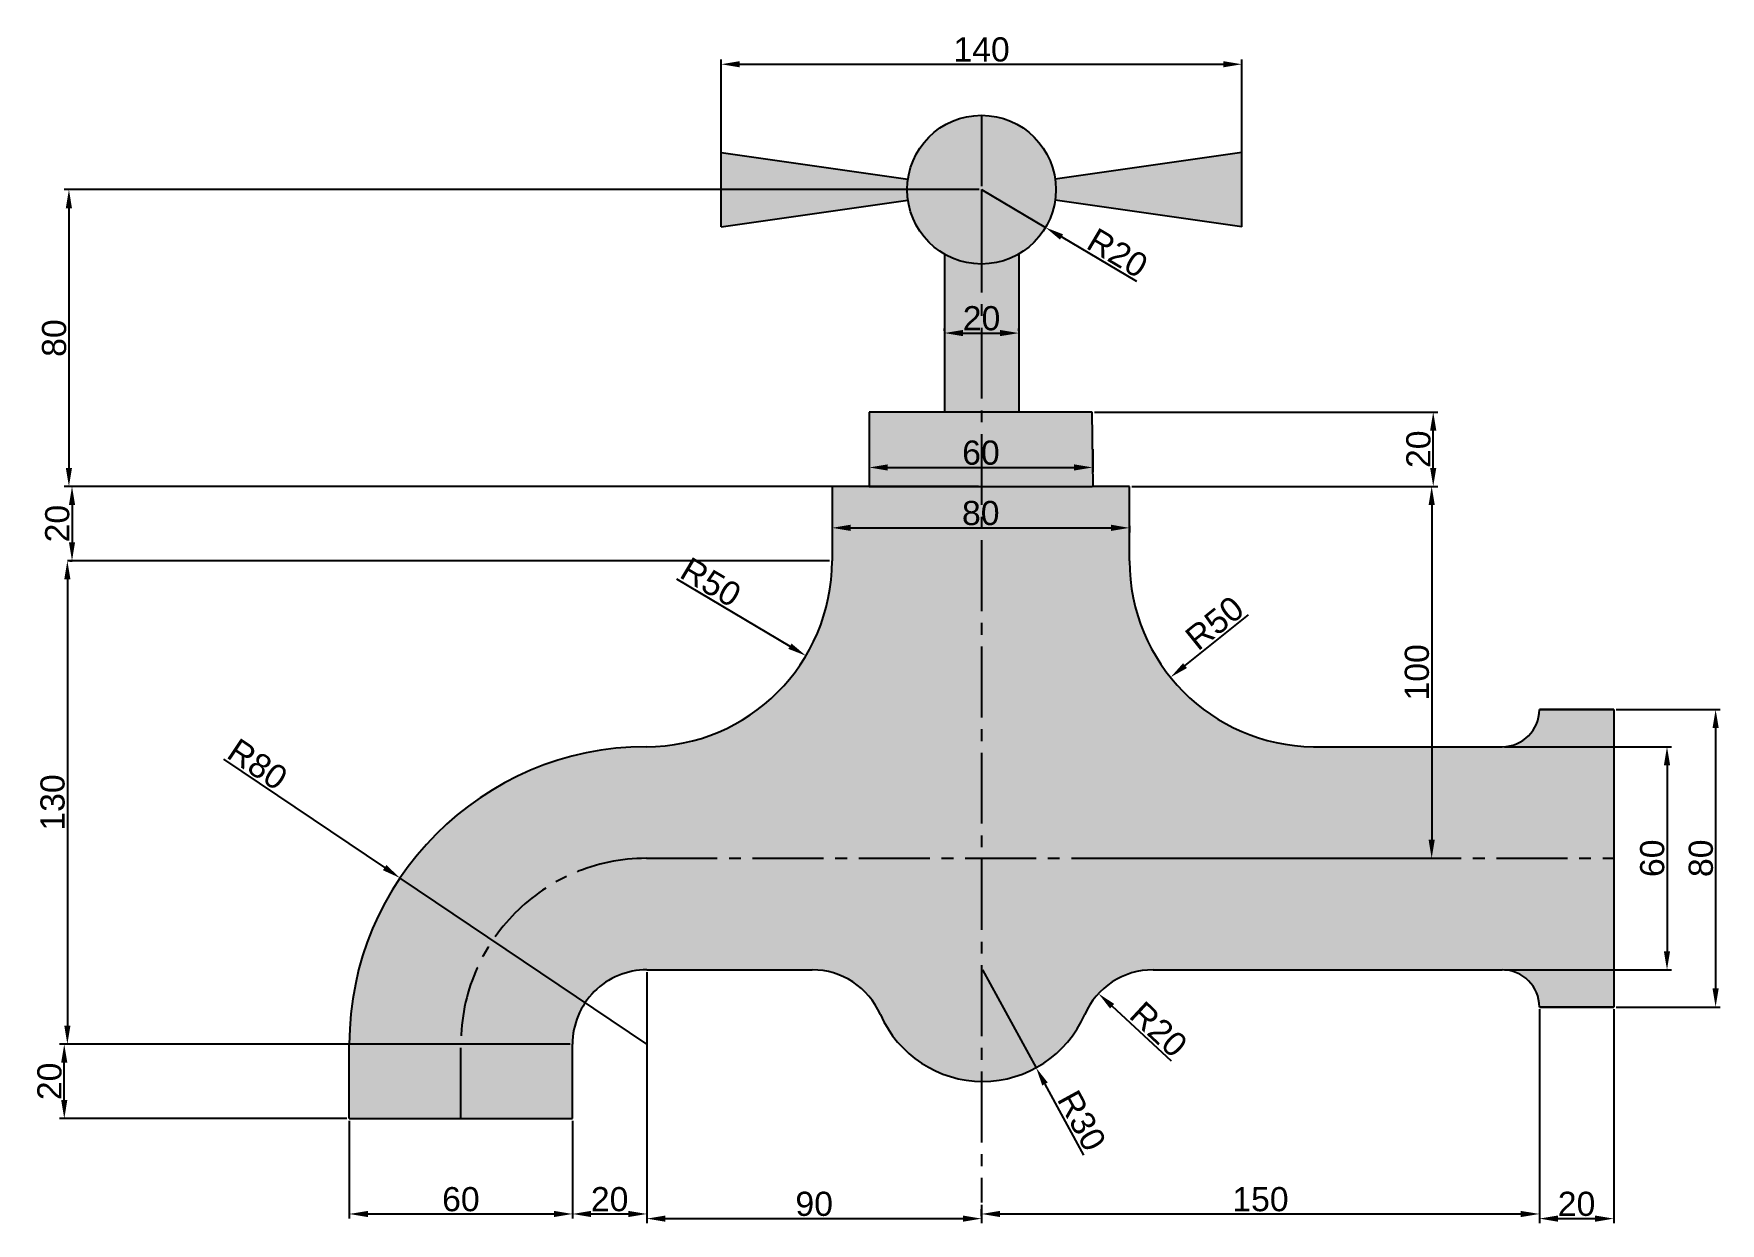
# Model space of a CAD drawing. Header units: millimetres. Extents: x 2384 to 2837, y 921 to 1241.
import ezdxf

# ---------------------------------------------------------------- set-up
doc = ezdxf.new("R2010")
doc.units = ezdxf.units.MM
doc.linetypes.add('CENTER2', pattern=[28.575, 19.05, -3.175, 3.175, -3.175])
doc.styles.get("Standard").update_dxf_attribs({"font": 'arial.ttf'})
doc.dimstyles.new('ISO-25', dxfattribs={"dimtxt": 6.5, "dimasz": 5, "dimexe": 1.25, "dimexo": 0.625, "dimtad": 1, "dimdec": 0, "dimtxsty": 'Standard', "dimcen": 2.5, "dimadec": 0, "dimazin": 0, "dimtfac": 1, "dimtdec": 0, "dimtmove": 0, "dimatfit": 3, "dimfxl": 1, "dimarcsym": 0})

# ---------------------------------------------------------------- blocks, each defined once
blk = doc.blocks.new('*D1')
at = {"color": 0, "lineweight": -2, "transparency": 16777216}
blk.add_line((2556.75, 1094.33), (2587.24, 1076.22), dxfattribs=at)
at = {"color": 0, "transparency": 16777216}
blk.add_solid([(2587.67, 1076.94), (2586.82, 1075.51), (2591.54, 1073.67)], dxfattribs=at)
at = {"layer": 'Defpoints', "color": 0, "transparency": 16777216}
for p in [(2548.55, 1099.2), (2591.54, 1073.67)]:
    blk.add_point(p, dxfattribs=at)
at = {"color": 0, "transparency": 16777216, "insert": (2565.97, 1093.44), "char_height": 6.5, "attachment_point": 5, "rotation": 329.2999}
blk.add_mtext('R50', dxfattribs=at)
blk = doc.blocks.new('*D2')
at = {"color": 0, "lineweight": -2, "transparency": 16777216}
for p, q in [((2434.92, 1045.87), (2478.26, 1016.68)), ((2548.76, 969.2), (2482.41, 1013.89))]:
    blk.add_line(p, q, dxfattribs=at)
at = {"color": 0, "transparency": 16777216}
blk.add_solid([(2478.73, 1017.37), (2477.79, 1015.99), (2482.41, 1013.89)], dxfattribs=at)
at = {"layer": 'Defpoints', "color": 0, "transparency": 16777216}
for p in [(2482.41, 1013.89), (2548.76, 969.2)]:
    blk.add_point(p, dxfattribs=at)
at = {"color": 0, "transparency": 16777216, "insert": (2444.08, 1044.46), "char_height": 6.5, "attachment_point": 5, "rotation": 326.038}
blk.add_mtext('R80', dxfattribs=at)
blk = doc.blocks.new('*D3')
at = {"color": 0, "lineweight": -2, "transparency": 16777216}
blk.add_line((2710.43, 1084.64), (2693.47, 1071.01), dxfattribs=at)
at = {"color": 0, "transparency": 16777216}
blk.add_solid([(2692.95, 1071.65), (2694, 1070.36), (2689.58, 1067.87)], dxfattribs=at)
at = {"layer": 'Defpoints', "color": 0, "transparency": 16777216}
for p in [(2728.55, 1099.2), (2689.58, 1067.87)]:
    blk.add_point(p, dxfattribs=at)
at = {"color": 0, "transparency": 16777216, "insert": (2701.43, 1082.46), "char_height": 6.5, "attachment_point": 5, "rotation": 38.7919}
blk.add_mtext('R50', dxfattribs=at)
blk = doc.blocks.new('*D4')
at = {"color": 0, "lineweight": -2, "transparency": 16777216}
for p, q in [((2638.76, 1199.01), (2655.98, 1188.83)), ((2680.53, 1174.31), (2660.28, 1186.28))]:
    blk.add_line(p, q, dxfattribs=at)
at = {"color": 0, "transparency": 16777216}
blk.add_solid([(2660.7, 1187), (2659.86, 1185.57), (2655.98, 1188.83)], dxfattribs=at)
at = {"layer": 'Defpoints', "color": 0, "transparency": 16777216}
for p in [(2638.76, 1199.01), (2655.98, 1188.83)]:
    blk.add_point(p, dxfattribs=at)
at = {"color": 0, "transparency": 16777216, "insert": (2675.33, 1181.97), "char_height": 6.5, "attachment_point": 5, "rotation": 329.4068}
blk.add_mtext('R20', dxfattribs=at)
blk = doc.blocks.new('*D5')
at = {"color": 0, "lineweight": -2, "transparency": 16777216}
for p, q in [((2639.05, 989.2), (2653.43, 962.87)), ((2666.26, 939.39), (2655.83, 958.49))]:
    blk.add_line(p, q, dxfattribs=at)
at = {"color": 0, "transparency": 16777216}
blk.add_solid([(2656.56, 958.89), (2655.09, 958.09), (2653.43, 962.87)], dxfattribs=at)
at = {"layer": 'Defpoints', "color": 0, "transparency": 16777216}
for p in [(2639.05, 989.2), (2653.43, 962.87)]:
    blk.add_point(p, dxfattribs=at)
at = {"color": 0, "transparency": 16777216, "insert": (2665.7, 948.64), "char_height": 6.5, "attachment_point": 5, "rotation": 298.6497}
blk.add_mtext('R30', dxfattribs=at)
blk = doc.blocks.new('*D6')
at = {"color": 0, "lineweight": -2, "transparency": 16777216}
blk.add_line((2689.82, 964.6), (2673.88, 979.41), dxfattribs=at)
at = {"color": 0, "transparency": 16777216}
blk.add_solid([(2674.45, 980.02), (2673.31, 978.8), (2670.21, 982.81)], dxfattribs=at)
at = {"layer": 'Defpoints', "color": 0, "transparency": 16777216}
for p in [(2670.21, 982.81), (2684.87, 969.2)]:
    blk.add_point(p, dxfattribs=at)
at = {"color": 0, "transparency": 16777216, "insert": (2686.37, 973.19), "char_height": 6.5, "attachment_point": 5, "rotation": 317.1225}
blk.add_mtext('R20', dxfattribs=at)
blk = doc.blocks.new('*D7')
at = {"color": 0, "lineweight": -2, "transparency": 16777216}
for p, q in [((2809.38, 1059.2), (2837.4, 1059.2)), ((2836.15, 1054.2), (2836.15, 984.2)), ((2809.38, 979.2), (2837.4, 979.2))]:
    blk.add_line(p, q, dxfattribs=at)
at = {"color": 0, "transparency": 16777216}
for points in [[(2835.32, 1054.2), (2836.99, 1054.2), (2836.15, 1059.2)], [(2835.32, 984.2), (2836.99, 984.2), (2836.15, 979.2)]]:
    blk.add_solid(points, dxfattribs=at)
at = {"layer": 'Defpoints', "color": 0, "transparency": 16777216}
for p in [(2808.76, 1059.2), (2808.76, 979.2), (2836.15, 979.2)]:
    blk.add_point(p, dxfattribs=at)
at = {"color": 0, "transparency": 16777216, "insert": (2832.21, 1019.2), "char_height": 6.5, "attachment_point": 5, "rotation": 90}
blk.add_mtext('80', dxfattribs=at)
blk = doc.blocks.new('*D8')
at = {"color": 0, "lineweight": -2, "transparency": 16777216}
for p, q in [((2779.38, 1049.2), (2824.33, 1049.2)), ((2823.08, 1044.2), (2823.08, 994.2)), ((2779.38, 989.2), (2824.33, 989.2))]:
    blk.add_line(p, q, dxfattribs=at)
at = {"color": 0, "transparency": 16777216}
for points in [[(2822.24, 1044.2), (2823.91, 1044.2), (2823.08, 1049.2)], [(2822.24, 994.2), (2823.91, 994.2), (2823.08, 989.2)]]:
    blk.add_solid(points, dxfattribs=at)
at = {"layer": 'Defpoints', "color": 0, "transparency": 16777216}
for p in [(2778.76, 1049.2), (2778.76, 989.2), (2823.08, 989.2)]:
    blk.add_point(p, dxfattribs=at)
at = {"color": 0, "transparency": 16777216, "insert": (2819.13, 1019.2), "char_height": 6.5, "attachment_point": 5, "rotation": 90}
blk.add_mtext('60', dxfattribs=at)
blk = doc.blocks.new('*D9')
at = {"color": 0, "lineweight": -2, "transparency": 16777216}
for p, q in [((2679.17, 1119.2), (2761.05, 1119.2)), ((2759.8, 1114.2), (2759.8, 1024.2)), ((2679.32, 1019.2), (2761.05, 1019.2))]:
    blk.add_line(p, q, dxfattribs=at)
at = {"color": 0, "transparency": 16777216}
for points in [[(2758.97, 1114.2), (2760.63, 1114.2), (2759.8, 1119.2)], [(2758.97, 1024.2), (2760.63, 1024.2), (2759.8, 1019.2)]]:
    blk.add_solid(points, dxfattribs=at)
at = {"layer": 'Defpoints', "color": 0, "transparency": 16777216}
for p in [(2678.55, 1119.2), (2678.69, 1019.2), (2759.8, 1019.2)]:
    blk.add_point(p, dxfattribs=at)
at = {"color": 0, "transparency": 16777216, "insert": (2755.85, 1069.2), "char_height": 6.5, "attachment_point": 5, "rotation": 90}
blk.add_mtext('100', dxfattribs=at)
blk = doc.blocks.new('*D10')
at = {"color": 0, "lineweight": -2, "transparency": 16777216}
for p, q in [((2669.17, 1139.2), (2761.47, 1139.2)), ((2760.22, 1124.2), (2760.22, 1134.2)), ((2679.17, 1119.2), (2761.47, 1119.2))]:
    blk.add_line(p, q, dxfattribs=at)
at = {"color": 0, "transparency": 16777216}
for points in [[(2759.38, 1134.2), (2761.05, 1134.2), (2760.22, 1139.2)], [(2759.38, 1124.2), (2761.05, 1124.2), (2760.22, 1119.2)]]:
    blk.add_solid(points, dxfattribs=at)
at = {"layer": 'Defpoints', "color": 0, "transparency": 16777216}
for p in [(2668.55, 1139.2), (2760.22, 1139.2), (2678.55, 1119.2)]:
    blk.add_point(p, dxfattribs=at)
at = {"color": 0, "transparency": 16777216, "insert": (2756.27, 1129.2), "char_height": 6.5, "attachment_point": 5, "rotation": 90}
blk.add_mtext('20', dxfattribs=at)
blk = doc.blocks.new('*D11')
at = {"color": 0, "lineweight": -2, "transparency": 16777216}
for p, q in [((2608.55, 1128.57), (2608.55, 1123.05)), ((2668.65, 1129.21), (2668.65, 1123.05)), ((2613.55, 1124.3), (2663.65, 1124.3))]:
    blk.add_line(p, q, dxfattribs=at)
at = {"color": 0, "transparency": 16777216}
for points in [[(2613.55, 1125.14), (2613.55, 1123.47), (2608.55, 1124.3)], [(2663.65, 1125.14), (2663.65, 1123.47), (2668.65, 1124.3)]]:
    blk.add_solid(points, dxfattribs=at)
at = {"layer": 'Defpoints', "color": 0, "transparency": 16777216}
for p in [(2668.65, 1129.83), (2608.55, 1129.2), (2668.65, 1124.3)]:
    blk.add_point(p, dxfattribs=at)
at = {"color": 0, "transparency": 16777216, "insert": (2638.6, 1128.25), "char_height": 6.5, "attachment_point": 5}
blk.add_mtext('60', dxfattribs=at)
blk = doc.blocks.new('*D12')
at = {"color": 0, "lineweight": -2, "transparency": 16777216}
for p, q in [((2598.55, 1108.57), (2598.55, 1106.81)), ((2603.55, 1108.06), (2673.55, 1108.06)), ((2678.55, 1108.57), (2678.55, 1106.81))]:
    blk.add_line(p, q, dxfattribs=at)
at = {"color": 0, "transparency": 16777216}
for points in [[(2603.55, 1108.9), (2603.55, 1107.23), (2598.55, 1108.06)], [(2673.55, 1108.9), (2673.55, 1107.23), (2678.55, 1108.06)]]:
    blk.add_solid(points, dxfattribs=at)
at = {"layer": 'Defpoints', "color": 0, "transparency": 16777216}
for p in [(2598.55, 1109.2), (2678.55, 1109.2), (2678.55, 1108.06)]:
    blk.add_point(p, dxfattribs=at)
at = {"color": 0, "transparency": 16777216, "insert": (2638.55, 1112.01), "char_height": 6.5, "attachment_point": 5}
blk.add_mtext('80', dxfattribs=at)
blk = doc.blocks.new('*D13')
at = {"color": 0, "lineweight": -2, "transparency": 16777216}
for p, q in [((2628.76, 1161.07), (2628.76, 1161.69)), ((2648.76, 1161.07), (2648.76, 1161.69)), ((2633.76, 1160.44), (2643.76, 1160.44))]:
    blk.add_line(p, q, dxfattribs=at)
at = {"color": 0, "transparency": 16777216}
for points in [[(2633.76, 1161.28), (2633.76, 1159.61), (2628.76, 1160.44)], [(2643.76, 1161.28), (2643.76, 1159.61), (2648.76, 1160.44)]]:
    blk.add_solid(points, dxfattribs=at)
at = {"layer": 'Defpoints', "color": 0, "transparency": 16777216}
for p in [(2628.76, 1160.44), (2648.76, 1160.44), (2648.76, 1160.44)]:
    blk.add_point(p, dxfattribs=at)
at = {"color": 0, "transparency": 16777216, "insert": (2638.76, 1164.39), "char_height": 6.5, "attachment_point": 5}
blk.add_mtext('20', dxfattribs=at)
blk = doc.blocks.new('*D14')
at = {"color": 0, "lineweight": -2, "transparency": 16777216}
for p, q in [((2568.76, 1199.63), (2568.76, 1233.99)), ((2708.76, 1199.63), (2708.76, 1233.99)), ((2573.76, 1232.74), (2703.76, 1232.74))]:
    blk.add_line(p, q, dxfattribs=at)
at = {"color": 0, "transparency": 16777216}
for points in [[(2573.76, 1233.57), (2573.76, 1231.9), (2568.76, 1232.74)], [(2703.76, 1233.57), (2703.76, 1231.9), (2708.76, 1232.74)]]:
    blk.add_solid(points, dxfattribs=at)
at = {"layer": 'Defpoints', "color": 0, "transparency": 16777216}
for p in [(2708.76, 1232.74), (2568.76, 1199.01), (2708.76, 1199.01)]:
    blk.add_point(p, dxfattribs=at)
at = {"color": 0, "transparency": 16777216, "insert": (2638.76, 1236.68), "char_height": 6.5, "attachment_point": 5}
blk.add_mtext('140', dxfattribs=at)
blk = doc.blocks.new('*D15')
at = {"color": 0, "lineweight": -2, "transparency": 16777216}
for p, q in [((2638.13, 1199.01), (2392.11, 1199.01)), ((2393.36, 1194.01), (2393.36, 1124.2)), ((2637.92, 1119.2), (2392.11, 1119.2))]:
    blk.add_line(p, q, dxfattribs=at)
at = {"color": 0, "transparency": 16777216}
for points in [[(2392.52, 1194.01), (2394.19, 1194.01), (2393.36, 1199.01)], [(2392.52, 1124.2), (2394.19, 1124.2), (2393.36, 1119.2)]]:
    blk.add_solid(points, dxfattribs=at)
at = {"layer": 'Defpoints', "color": 0, "transparency": 16777216}
for p in [(2638.76, 1199.01), (2393.36, 1119.2), (2638.55, 1119.2)]:
    blk.add_point(p, dxfattribs=at)
at = {"color": 0, "transparency": 16777216, "insert": (2389.41, 1159.1), "char_height": 6.5, "attachment_point": 5, "rotation": 90}
blk.add_mtext('80', dxfattribs=at)
blk = doc.blocks.new('*D16')
at = {"color": 0, "lineweight": -2, "transparency": 16777216}
for p, q in [((2597.92, 1119.2), (2392.94, 1119.2)), ((2394.19, 1114.2), (2394.19, 1104.2)), ((2597.92, 1099.2), (2392.94, 1099.2))]:
    blk.add_line(p, q, dxfattribs=at)
at = {"color": 0, "transparency": 16777216}
for points in [[(2393.36, 1114.2), (2395.02, 1114.2), (2394.19, 1119.2)], [(2393.36, 1104.2), (2395.02, 1104.2), (2394.19, 1099.2)]]:
    blk.add_solid(points, dxfattribs=at)
at = {"layer": 'Defpoints', "color": 0, "transparency": 16777216}
for p in [(2598.55, 1119.2), (2394.19, 1099.2), (2598.55, 1099.2)]:
    blk.add_point(p, dxfattribs=at)
at = {"color": 0, "transparency": 16777216, "insert": (2390.25, 1109.2), "char_height": 6.5, "attachment_point": 5, "rotation": 90}
blk.add_mtext('20', dxfattribs=at)
blk = doc.blocks.new('*D17')
at = {"color": 0, "lineweight": -2, "transparency": 16777216}
for p, q in [((2393.56, 1099.2), (2394.19, 1099.2)), ((2392.94, 1094.2), (2392.94, 974.2)), ((2528.13, 969.2), (2391.69, 969.2))]:
    blk.add_line(p, q, dxfattribs=at)
at = {"color": 0, "transparency": 16777216}
for points in [[(2392.11, 1094.2), (2393.77, 1094.2), (2392.94, 1099.2)], [(2392.11, 974.2), (2393.77, 974.2), (2392.94, 969.2)]]:
    blk.add_solid(points, dxfattribs=at)
at = {"layer": 'Defpoints', "color": 0, "transparency": 16777216}
for p in [(2392.94, 1099.2), (2392.94, 969.2), (2528.76, 969.2)]:
    blk.add_point(p, dxfattribs=at)
at = {"color": 0, "transparency": 16777216, "insert": (2388.99, 1034.2), "char_height": 6.5, "attachment_point": 5, "rotation": 90}
blk.add_mtext('130', dxfattribs=at)
blk = doc.blocks.new('*D18')
at = {"color": 0, "lineweight": -2, "transparency": 16777216}
for p, q in [((2468.13, 969.2), (2390.86, 969.2)), ((2392.11, 954.2), (2392.11, 964.2)), ((2468.13, 949.2), (2390.86, 949.2))]:
    blk.add_line(p, q, dxfattribs=at)
at = {"color": 0, "transparency": 16777216}
for points in [[(2391.27, 964.2), (2392.94, 964.2), (2392.11, 969.2)], [(2391.27, 954.2), (2392.94, 954.2), (2392.11, 949.2)]]:
    blk.add_solid(points, dxfattribs=at)
at = {"layer": 'Defpoints', "color": 0, "transparency": 16777216}
for p in [(2392.11, 969.2), (2468.76, 969.2), (2468.76, 949.2)]:
    blk.add_point(p, dxfattribs=at)
at = {"color": 0, "transparency": 16777216, "insert": (2388.16, 959.2), "char_height": 6.5, "attachment_point": 5, "rotation": 90}
blk.add_mtext('20', dxfattribs=at)
blk = doc.blocks.new('*D19')
at = {"color": 0, "lineweight": -2, "transparency": 16777216}
for p, q in [((2468.76, 948.57), (2468.76, 922.29)), ((2528.76, 948.57), (2528.76, 922.29)), ((2473.76, 923.54), (2523.76, 923.54))]:
    blk.add_line(p, q, dxfattribs=at)
at = {"color": 0, "transparency": 16777216}
for points in [[(2473.76, 924.37), (2473.76, 922.7), (2468.76, 923.54)], [(2523.76, 924.37), (2523.76, 922.7), (2528.76, 923.54)]]:
    blk.add_solid(points, dxfattribs=at)
at = {"layer": 'Defpoints', "color": 0, "transparency": 16777216}
for p in [(2468.76, 949.2), (2528.76, 949.2), (2528.76, 923.54)]:
    blk.add_point(p, dxfattribs=at)
at = {"color": 0, "transparency": 16777216, "insert": (2498.76, 927.48), "char_height": 6.5, "attachment_point": 5}
blk.add_mtext('60', dxfattribs=at)
blk = doc.blocks.new('*D20')
at = {"color": 0, "lineweight": -2, "transparency": 16777216}
for p, q in [((2548.76, 988.58), (2548.76, 922.29)), ((2528.76, 948.57), (2528.76, 922.29)), ((2533.76, 923.54), (2543.76, 923.54))]:
    blk.add_line(p, q, dxfattribs=at)
at = {"color": 0, "transparency": 16777216}
for points in [[(2533.76, 924.37), (2533.76, 922.7), (2528.76, 923.54)], [(2543.76, 924.37), (2543.76, 922.7), (2548.76, 923.54)]]:
    blk.add_solid(points, dxfattribs=at)
at = {"layer": 'Defpoints', "color": 0, "transparency": 16777216}
for p in [(2548.76, 989.2), (2528.76, 949.2), (2548.76, 923.54)]:
    blk.add_point(p, dxfattribs=at)
at = {"color": 0, "transparency": 16777216, "insert": (2538.76, 927.48), "char_height": 6.5, "attachment_point": 5}
blk.add_mtext('20', dxfattribs=at)
blk = doc.blocks.new('*D21')
at = {"color": 0, "lineweight": -2, "transparency": 16777216}
for p, q in [((2638.76, 925.97), (2638.76, 921.04)), ((2548.76, 922.91), (2548.76, 921.04)), ((2553.76, 922.29), (2633.76, 922.29))]:
    blk.add_line(p, q, dxfattribs=at)
at = {"color": 0, "transparency": 16777216}
for points in [[(2553.76, 923.12), (2553.76, 921.45), (2548.76, 922.29)], [(2633.76, 923.12), (2633.76, 921.45), (2638.76, 922.29)]]:
    blk.add_solid(points, dxfattribs=at)
at = {"layer": 'Defpoints', "color": 0, "transparency": 16777216}
for p in [(2638.76, 926.59), (2548.76, 923.54), (2638.76, 922.29)]:
    blk.add_point(p, dxfattribs=at)
at = {"color": 0, "transparency": 16777216, "insert": (2593.76, 926.23), "char_height": 6.5, "attachment_point": 5}
blk.add_mtext('90', dxfattribs=at)
blk = doc.blocks.new('*D22')
at = {"color": 0, "lineweight": -2, "transparency": 16777216}
for p, q in [((2788.76, 978.58), (2788.76, 922.29)), ((2638.76, 922.91), (2638.76, 924.79)), ((2643.76, 923.54), (2783.76, 923.54))]:
    blk.add_line(p, q, dxfattribs=at)
at = {"color": 0, "transparency": 16777216}
for points in [[(2643.76, 924.37), (2643.76, 922.7), (2638.76, 923.54)], [(2783.76, 924.37), (2783.76, 922.7), (2788.76, 923.54)]]:
    blk.add_solid(points, dxfattribs=at)
at = {"layer": 'Defpoints', "color": 0, "transparency": 16777216}
for p in [(2788.76, 979.2), (2638.76, 922.29), (2788.76, 923.54)]:
    blk.add_point(p, dxfattribs=at)
at = {"color": 0, "transparency": 16777216, "insert": (2713.76, 927.48), "char_height": 6.5, "attachment_point": 5}
blk.add_mtext('150', dxfattribs=at)
blk = doc.blocks.new('*D23')
at = {"color": 0, "lineweight": -2, "transparency": 16777216}
for p, q in [((2808.76, 978.58), (2808.76, 921.04)), ((2788.76, 922.91), (2788.76, 921.04)), ((2793.76, 922.29), (2803.76, 922.29))]:
    blk.add_line(p, q, dxfattribs=at)
at = {"color": 0, "transparency": 16777216}
for points in [[(2793.76, 923.12), (2793.76, 921.45), (2788.76, 922.29)], [(2803.76, 923.12), (2803.76, 921.45), (2808.76, 922.29)]]:
    blk.add_solid(points, dxfattribs=at)
at = {"layer": 'Defpoints', "color": 0, "transparency": 16777216}
for p in [(2808.76, 979.2), (2788.76, 923.54), (2808.76, 922.29)]:
    blk.add_point(p, dxfattribs=at)
at = {"color": 0, "transparency": 16777216, "insert": (2798.76, 926.23), "char_height": 6.5, "attachment_point": 5}
blk.add_mtext('20', dxfattribs=at)

msp = doc.modelspace()

# ---------------------------------------------------------------- hatches: boundary and pattern name
at = {"true_color": 0x000000}
h = msp.add_hatch(color=18, dxfattribs=at)
h.dxf.hatch_style = 1
h.paths.add_polyline_path([(2638.76, 1219.01, 0.414214), (2618.76, 1199.01, 0.414214), (2638.76, 1179.01)])
h.paths.add_polyline_path([(2638.76, 1219.01), (2638.76, 1179.01, 0.414214), (2658.76, 1199.01, 0.414214)])
at = {"true_color": 0xc7c8ca}
h = msp.add_hatch(color=9, dxfattribs=at)
h.dxf.hatch_style = 1
h.paths.add_polyline_path([(2618.96, 1196.18, -0.035489), (2618.76, 1199.01, -0.035489), (2618.96, 1201.84), (2568.76, 1209.01), (2568.76, 1189.01)])
h.paths.add_polyline_path([(2708.76, 1209.01), (2658.56, 1201.84, -0.035489), (2658.76, 1199.01, -0.035489), (2658.56, 1196.18), (2708.76, 1189.01)])
at = {"true_color": 0xf4ee51}
h = msp.add_hatch(color=41, dxfattribs=at)
h.dxf.hatch_style = 1
h.paths.add_polyline_path([(2638.76, 1179.01, -0.131652), (2628.76, 1181.69), (2628.76, 1139.2), (2638.76, 1139.2)])
h.paths.add_polyline_path([(2648.76, 1181.69, -0.131652), (2638.76, 1179.01), (2638.76, 1139.2), (2648.76, 1139.2)])
h.paths.add_polyline_path([(2632.17, 1157.63), (2645.52, 1157.63), (2645.52, 1171.02), (2632.17, 1171.02)], flags=9)
at = {"true_color": 0x4554a5}
h = msp.add_hatch(color=175, dxfattribs=at)
h.dxf.hatch_style = 1
h.paths.add_polyline_path([(2638.76, 1139.2), (2608.55, 1139.2), (2608.55, 1119.2), (2638.76, 1119.2)])
h.paths.add_polyline_path([(2668.55, 1139.2), (2638.76, 1139.2), (2638.76, 1119.2), (2668.76, 1119.2)])
h.paths.add_polyline_path([(2631.97, 1121.49), (2645.32, 1121.49), (2645.32, 1134.89), (2631.97, 1134.89)], flags=9)
at = {"true_color": 0xf26722}
h = msp.add_hatch(color=30, dxfattribs=at)
h.dxf.hatch_style = 1
h.paths.add_polyline_path([(2638.76, 1119.2), (2608.55, 1119.2), (2598.55, 1119.2), (2598.55, 1099.2, -0.414214), (2548.55, 1049.2, 0.41344), (2468.76, 969.2), (2468.76, 949.2), (2498.76, 949.2), (2498.76, 969.2, -0.41344), (2548.63, 1019.2), (2638.76, 1019.2)])
h.paths.add_polyline_path([(2638.76, 1019.2), (2548.63, 1019.2, 0.41344), (2498.76, 969.2), (2498.76, 949.2), (2528.76, 949.2), (2528.76, 969.2, -0.41426), (2548.76, 989.2), (2593.22, 989.2, -0.298217), (2611.55, 977.2, 0.295629), (2638.76, 959.2)], flags=0)
h.paths.add_polyline_path([(2808.76, 1059.2), (2788.76, 1059.2, -0.414214), (2778.76, 1049.2), (2727.99, 1049.2, -0.410936), (2678.55, 1099.2), (2678.55, 1119.2), (2668.55, 1119.2), (2638.76, 1119.2), (2638.76, 1019.2), (2808.76, 1019.2)])
h.paths.add_polyline_path([(2808.76, 1019.2), (2638.76, 1019.2), (2638.76, 959.2, 0.300808), (2666.54, 977.2, -0.298217), (2684.87, 989.2), (2778.76, 989.2, -0.414214), (2788.76, 979.2), (2808.76, 979.2)])
h.paths.add_polyline_path([(2631.91, 1105.25), (2645.26, 1105.25), (2645.26, 1118.64), (2631.91, 1118.64)], flags=9)
h = msp.add_hatch(color=30, dxfattribs=at)
h.dxf.hatch_style = 1
h.paths.add_polyline_path([(2638.76, 1019.2), (2548.63, 1019.2, 0.41344), (2498.76, 969.2), (2498.76, 949.2), (2528.76, 949.2), (2528.76, 969.2, -0.41426), (2548.76, 989.2), (2593.22, 989.2, -0.298217), (2611.55, 977.2, 0.295629), (2638.76, 959.2)])

# ---------------------------------------------------------------- linework, layer by layer
at = {"linetype": 'CENTER2'}
for p, q in [((2638.76, 1219.01), (2638.76, 926.59)), ((2548.63, 1019.2), (2808.76, 1019.2)), ((2498.76, 949.2), (2498.76, 969.2))]:
    msp.add_line(p, q, dxfattribs=at)
for p, q in [((2568.76, 1189.01), (2568.76, 1209.01)), ((2568.76, 1209.01), (2618.96, 1201.84)), ((2708.76, 1209.01), (2658.56, 1201.84)), ((2708.76, 1189.01), (2708.76, 1209.01)), ((2638.76, 1199.01), (2638.76, 1179.01)), ((2568.76, 1189.01), (2618.96, 1196.18)), ((2708.76, 1189.01), (2658.56, 1196.18)), ((2628.76, 1181.69), (2628.76, 1139.2)), ((2648.76, 1181.69), (2648.76, 1139.2)), ((2668.55, 1139.2), (2608.55, 1139.2)), ((2608.55, 1139.2), (2608.55, 1119.2)), ((2668.76, 1119.2), (2668.55, 1139.2)), ((2598.55, 1119.2), (2598.55, 1099.2)), ((2608.55, 1119.2), (2598.55, 1119.2)), ((2608.55, 1119.2), (2668.55, 1119.2)), ((2678.55, 1119.2), (2668.55, 1119.2)), ((2678.55, 1099.2), (2678.55, 1119.2)), ((2808.76, 1059.2), (2788.76, 1059.2)), ((2788.76, 1059.2), (2788.76, 1059.2)), ((2788.76, 1059.2), (2808.76, 1059.2)), ((2808.76, 1059.2), (2808.76, 979.2)), ((2727.99, 1049.2), (2778.76, 1049.2)), ((2548.76, 989.2), (2593.22, 989.2)), ((2684.87, 989.2), (2778.76, 989.2)), ((2788.76, 979.2), (2808.76, 979.2)), ((2808.76, 979.2), (2788.76, 979.2)), ((2788.76, 979.2), (2788.76, 979.2)), ((2468.76, 949.2), (2468.76, 969.2)), ((2528.76, 949.2), (2528.76, 969.2)), ((2468.76, 949.2), (2528.76, 949.2))]:
    msp.add_line(p, q)
msp.add_circle((2638.76, 1199.01), 20)
for centre, radius, start, end in [((2548.55, 1099.2), 50, 270, 0), ((2728.55, 1099.2), 50, 180, 269.3581), ((2778.76, 1059.2), 10, 270, 0), ((2548.76, 969.2), 80, 90.1515, 180.0002), ((2548.76, 969.2), 20, 90, 180.009), ((2593.22, 969.2), 20, 23.5782, 90), ((2684.87, 969.2), 20, 90, 156.4218), ((2778.76, 979.2), 10, 0, 90), ((2639.05, 989.2), 30, 203.5782, 336.4218)]:
    msp.add_arc(centre, radius, start, end)
msp.add_arc((2548.76, 969.2), 50, 90.1515, 180.0002, dxfattribs=at)

# ---------------------------------------------------------------- dimensions: what is measured, and where the dimension line sits
for base, p1, p2, picture, middle in [((2708.76, 1232.74), (2568.76, 1199.01), (2708.76, 1199.01), '*D14', (2638.76, 1236.68)), ((2648.76, 1160.44), (2628.76, 1160.44), (2648.76, 1160.44), '*D13', (2638.76, 1164.39)), ((2668.65, 1124.3), (2608.55, 1129.2), (2668.65, 1129.83), '*D11', (2638.6, 1128.25)), ((2678.55, 1108.06), (2598.55, 1109.2), (2678.55, 1109.2), '*D12', (2638.55, 1112.01)), ((2548.76, 923.54), (2528.76, 949.2), (2548.76, 989.2), '*D20', (2538.76, 927.48)), ((2788.76, 923.54), (2638.76, 922.29), (2788.76, 979.2), '*D22', (2713.76, 927.48)), ((2808.76, 922.29), (2788.76, 923.54), (2808.76, 979.2), '*D23', (2798.76, 926.23)), ((2528.76, 923.54), (2468.76, 949.2), (2528.76, 949.2), '*D19', (2498.76, 927.48)), ((2638.76, 922.29), (2548.76, 923.54), (2638.76, 926.59), '*D21', (2593.76, 926.23))]:
    dim = msp.add_linear_dim(base=base, p1=p1, p2=p2, dimstyle='ISO-25')
    dim.commit()
    dim.dimension.update_dxf_attribs({"geometry": picture, "text_midpoint": middle})
for base, p1, p2, picture, middle in [((2393.36, 1119.2), (2638.76, 1199.01), (2638.55, 1119.2), '*D15', (2389.41, 1159.1)), ((2760.22, 1139.2), (2678.55, 1119.2), (2668.55, 1139.2), '*D10', (2756.27, 1129.2)), ((2394.19, 1099.2), (2598.55, 1119.2), (2598.55, 1099.2), '*D16', (2390.25, 1109.2)), ((2759.8, 1019.2), (2678.55, 1119.2), (2678.69, 1019.2), '*D9', (2755.85, 1069.2)), ((2392.94, 969.2), (2392.94, 1099.2), (2528.76, 969.2), '*D17', (2388.99, 1034.2)), ((2836.15, 979.2), (2808.76, 1059.2), (2808.76, 979.2), '*D7', (2832.21, 1019.2)), ((2823.08, 989.2), (2778.76, 1049.2), (2778.76, 989.2), '*D8', (2819.13, 1019.2)), ((2392.11, 969.2), (2468.76, 949.2), (2468.76, 969.2), '*D18', (2388.16, 959.2))]:
    dim = msp.add_linear_dim(base=base, p1=p1, p2=p2, angle=90, dimstyle='ISO-25')
    dim.commit()
    dim.dimension.update_dxf_attribs({"geometry": picture, "text_midpoint": middle})
for center, mpoint, picture, middle in [((2638.76, 1199.01), (2655.98, 1188.83), '*D4', (2673.32, 1178.57)), ((2548.55, 1099.2), (2591.54, 1073.67), '*D1', (2563.96, 1090.05)), ((2728.55, 1099.2), (2689.58, 1067.87), '*D3', (2703.9, 1079.39)), ((2548.76, 969.2), (2482.41, 1013.89), '*D2', (2441.87, 1041.19)), ((2684.87, 969.2), (2670.21, 982.81), '*D6', (2683.68, 970.3))]:
    dim = msp.add_radius_dim(center=center, mpoint=mpoint, dimstyle='ISO-25')
    dim.commit()
    dim.dimension.update_dxf_attribs({"geometry": picture, "text_midpoint": middle, "dimtype": 164})
dim = msp.add_radius_dim(center=(2639.05, 989.2), mpoint=(2653.43, 962.87), dimstyle='ISO-25')
dim.commit()
dim.dimension.update_dxf_attribs({"geometry": '*D5', "text_midpoint": (2665.7, 948.64)})

doc.saveas('drawing.dxf')
